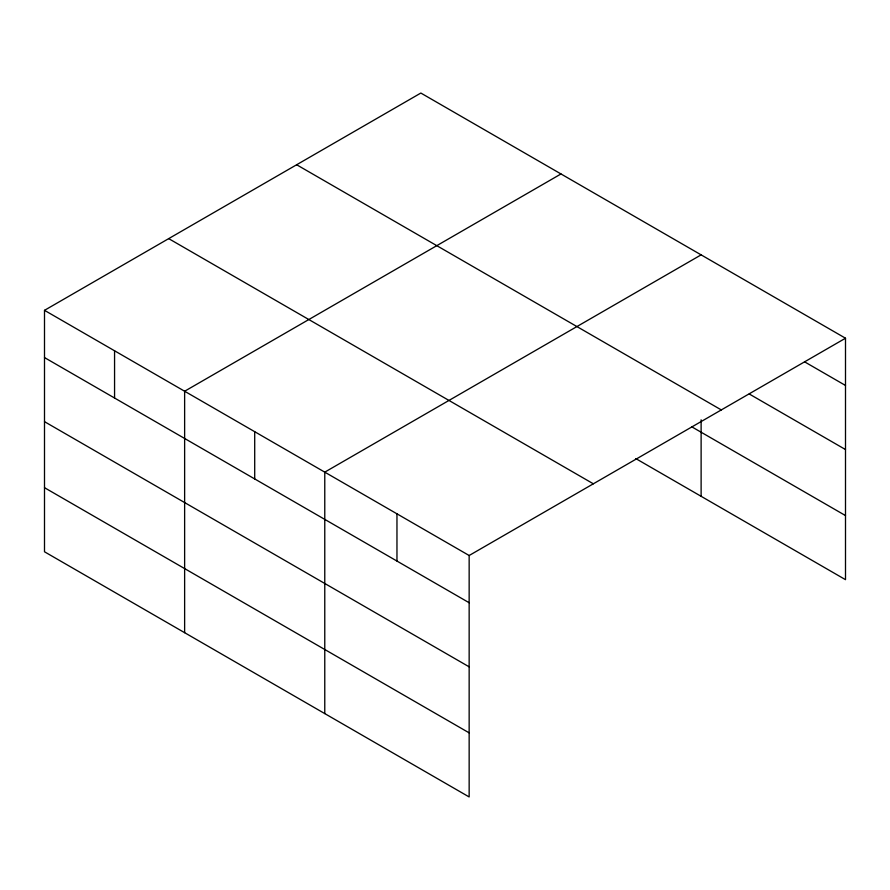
<?xml version="1.0" encoding="UTF-8"?>
<svg xmlns="http://www.w3.org/2000/svg" width="890" height="890" viewBox="0 0 890 890"><rect width="100%" height="100%" fill="white"/><g stroke="black" fill="none" stroke-linecap="round" stroke-linejoin="round"><path stroke-width="1.33" d="M635.805 458.595L845.5 579.668L845.5 338.222L420.848 93.05L44.5 310.332L44.5 551.778L469.152 796.951L469.152 555.505L44.5 310.332M560.978 173.962L184.631 391.244L184.631 632.679M701.12 254.863L324.772 472.145L324.772 713.591M469.152 555.505L845.5 338.222M804.593 361.841L845.5 385.459M749.247 393.981L845.5 449.55M296.648 164.75L721.301 409.923M691.619 426.733L845.5 515.577M168.7 238.631L593.352 483.804M44.5 357.569L469.152 602.741M44.5 421.66L469.152 666.832M44.5 487.687L469.152 732.859M701.12 419.835L701.12 496.309M396.962 513.83L396.962 561.067M254.707 431.695L254.707 478.931M114.565 350.782L114.565 398.03"/></g></svg>
